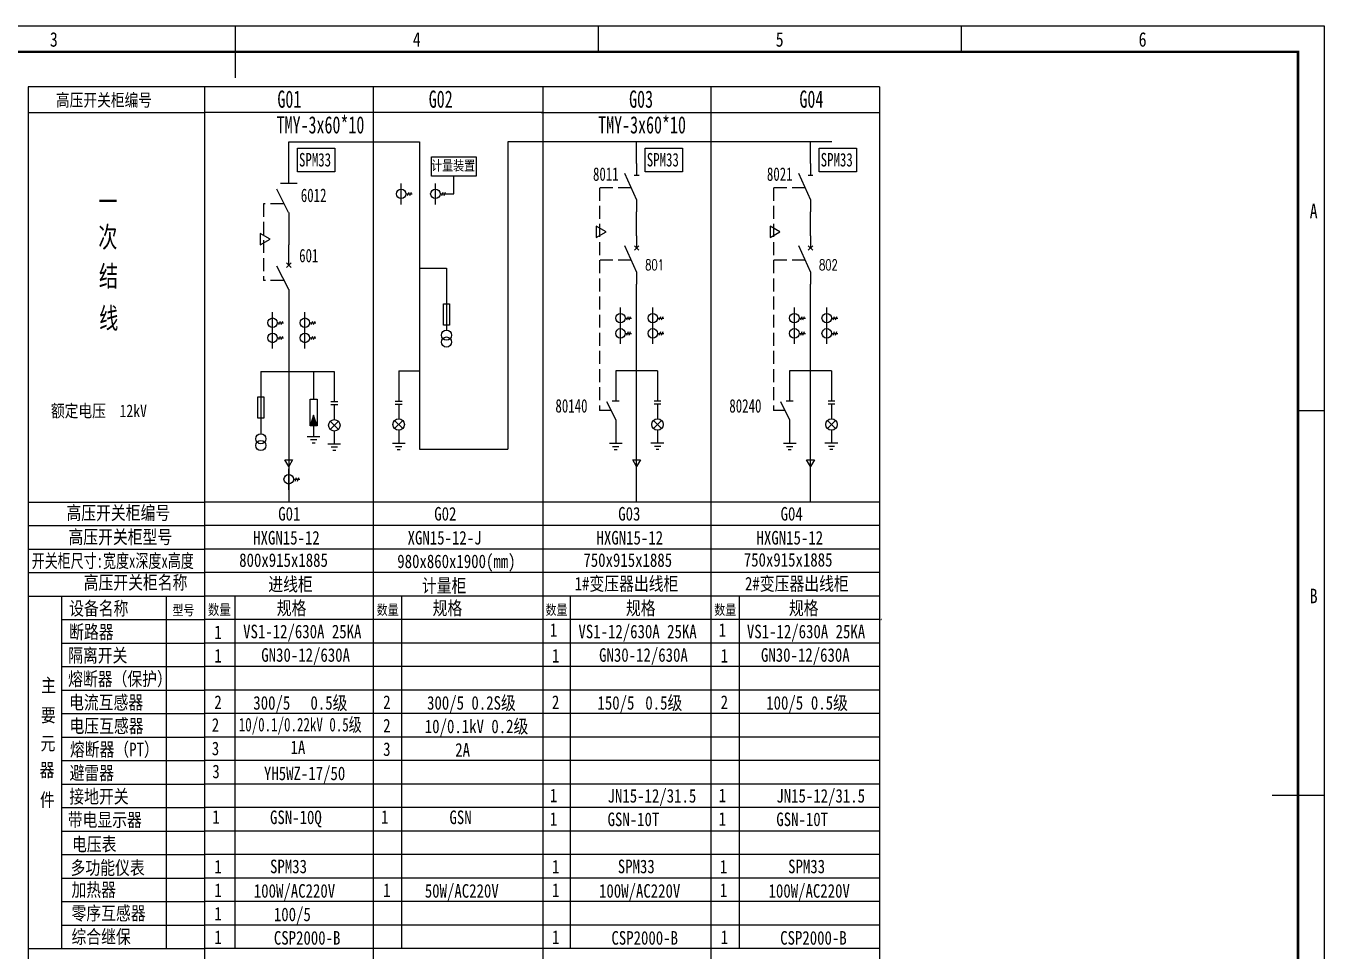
# Model space of a CAD drawing. Extents: x -700117 to -483644, y 1301776 to 1331476.
# Drawn here: x -683155 to -658117, y 1313627 to 1331476 of the extents above; entities that cross this region are included whole.
import ezdxf
from ezdxf.enums import TextEntityAlignment as Align

# ---------------------------------------------------------------- set-up
doc = ezdxf.new("R2010")
doc.units = 0
doc.header["$LTSCALE"] = 1000
doc.linetypes.add('DASH', pattern=[0.35, 0.25, -0.1])
doc.layers.get('0').update_dxf_attribs({"linetype": 'CONTINUOUS'})
for name, color, linetype in [('TK', 5, 'CONTINUOUS'), ('内框', 3, 'CONTINUOUS'), ('外框', 2, 'CONTINUOUS')]:
    doc.layers.add(name, color=color, linetype=linetype)
doc.styles.add('LYD1', font='romans.shx', dxfattribs={"width": 0.75, "bigfont": 'dxt.shx'})
doc.styles.add('LYD2', font='', dxfattribs={"width": 0.75})
doc.styles.add('仿宋', font='仿宋_GB2312.ttf', dxfattribs={"width": 0.67})
doc.styles.add('宋体', font='', dxfattribs={"width": 0.8, "height": 3.8})
doc.styles.get('LYD2').set_extended_font_data('SimSun')
doc.styles.get('宋体').set_extended_font_data('SimSun')

# ---------------------------------------------------------------- blocks, each defined once
blk = doc.blocks.new('集安A3图框')
at = {"layer": 'TK'}
for p, q in [((-21000, 29700), (-21000, 28700)), ((-14000, 29700), (-14000, 29200)), ((-7000, 29700), (-7000, 29200)), ((0, 22275), (-500, 22275)), ((0, 14850), (-1000, 14850))]:
    blk.add_line(p, q, dxfattribs=at)
at = {"layer": '内框', "const_width": 50, "flags": 128}
blk.add_lwpolyline([(-39500, 500), (-39500, 29200), (-500, 29200), (-500, 500)], close=True, dxfattribs=at)
at = {"layer": '外框', "flags": 128}
blk.add_lwpolyline([(-42000, 0), (-42000, 29700), (0, 29700), (0, 0)], close=True, dxfattribs=at)
at = {"layer": 'TK', "style": '宋体', "width": 0.8}
for s, p in [('3', (-24500, 29300)), ('4', (-17500, 29300)), ('5', (-10500, 29300)), ('6', (-3500, 29300)), ('A', (-200, 25988)), ('B', (-200, 18562))]:
    blk.add_text(s, height=280, dxfattribs=at).set_placement(p, align=Align.CENTER)

msp = doc.modelspace()

# ---------------------------------------------------------------- linework, layer by layer
at = {"color": 7}
for p, q in [((-679710.9, 1330298.9), (-683115.7, 1330298.9)), ((-683115.7, 1330298.9), (-683115.7, 1309986)), ((-679711, 1330298.9), (-679710.9, 1309986)), ((-679710.9, 1330298.9), (-679710.9, 1314580.4)), ((-676455.7, 1330298.9), (-679710.9, 1330298.9)), ((-679710.9, 1330298.9), (-679710.9, 1323032.5)), ((-679710.9, 1330298.9), (-679710.9, 1321382.3)), ((-679710.9, 1330298.9), (-679710.9, 1309986)), ((-679710.9, 1330298.9), (-679710.9, 1330298.9)), ((-679710.9, 1330298.9), (-679710.9, 1321382.3)), ((-679710.9, 1330298.9), (-679710.9, 1310892.9)), ((-676455.7, 1330298.9), (-676455.5, 1309986)), ((-676455.6, 1330298.9), (-676455.6, 1314126.9)), ((-676455.5, 1330298.9), (-676455.5, 1314580.4)), ((-673200.3, 1330298.9), (-676455.5, 1330298.9)), ((-669944.9, 1330298.9), (-673200.1, 1330298.9)), ((-673185.2, 1330298.9), (-673185.2, 1314580.4)), ((-673185.2, 1330298.9), (-673185.2, 1314580.3)), ((-673185.2, 1330298.9), (-673185.2, 1314580.4)), ((-673185.1, 1330298.9), (-673185.1, 1314580.4)), ((-673185.1, 1330298.9), (-673185, 1309986)), ((-673185.1, 1330298.9), (-673185, 1309986)), ((-673185.1, 1330298.9), (-673185.1, 1314580.4)), ((-673185.1, 1330298.9), (-673184.9, 1309986)), ((-673185.1, 1330298.9), (-673185.1, 1314580.3)), ((-673185.1, 1330298.9), (-673185, 1309986)), ((-673185.1, 1330298.9), (-673185, 1309986)), ((-673185.1, 1330298.9), (-673185.1, 1314580.3)), ((-673185.1, 1330298.9), (-673184.9, 1309986)), ((-673185.1, 1330298.9), (-673185.1, 1314580.4)), ((-673185.1, 1330298.9), (-673185, 1309986)), ((-673185.1, 1330298.9), (-673185, 1309986)), ((-673185.1, 1330298.9), (-673185.1, 1314580.4)), ((-673185.1, 1330298.9), (-673184.9, 1309986)), ((-669945.2, 1330298.9), (-669945, 1309986)), ((-669945.2, 1330298.9), (-669945, 1309986)), ((-666690, 1330298.9), (-669945.2, 1330298.9)), ((-666690, 1330298.9), (-666690, 1314580.3)), ((-666690, 1330298.9), (-666690, 1314580.3)), ((-666690, 1330298.9), (-666690, 1314580.3)), ((-666690, 1330298.9), (-666690, 1309986)), ((-683115.7, 1329806.3), (-679710.9, 1329806.3)), ((-679708.5, 1329806.3), (-679711, 1329806.3)), ((-679711, 1329806.3), (-679711, 1329806.3)), ((-679710.9, 1329806.3), (-679710.9, 1329806.3)), ((-679710.9, 1329806.3), (-679710.9, 1329806.3)), ((-676453.3, 1329806.3), (-679710.9, 1329806.3)), ((-676455.7, 1329806.3), (-679710.9, 1329806.3)), ((-679708.5, 1329806.3), (-679710.9, 1322289.2)), ((-673197.9, 1329806.3), (-676455.5, 1329806.3)), ((-673200.3, 1329806.3), (-676455.5, 1329806.3)), ((-673215.3, 1329806.3), (-669929.8, 1329806.3)), ((-669960.3, 1329806.3), (-666690, 1329806.3)), ((-678084.7, 1328441.3, 0), (-678084.7, 1329240.7, 0)), ((-678084.7, 1329239.7), (-675562.7, 1329239.7)), ((-675562.7, 1329239.7, 0), (-675562.7, 1323308.5, 0)), ((-673860.5, 1329239.7), (-673860.5, 1323308.5)), ((-669944.9, 1329239.7), (-673860.5, 1329239.7)), ((-671376.6, 1328820.5), (-671376.6, 1329239.7)), ((-667611.9, 1329239.7), (-669945.1, 1329239.7)), ((-668022.3, 1328820.5), (-668022.3, 1329239.7)), ((-671609.5, 1328634.3), (-671376.6, 1328122)), ((-671330, 1328587.7), (-671423.2, 1328587.7)), ((-668255.1, 1328634.3), (-668022.3, 1328122)), ((-667975.7, 1328587.7), (-668068.9, 1328587.7)), ((-678247.1, 1328441.3, 0), (-677922.3, 1328441.3, 0)), ((-678084.7, 1327875.6, 0), (-678084.7, 1327250.1, 0)), ((-671376.6, 1327423.5), (-671376.6, 1327889.1)), ((-668022.3, 1327423.5), (-668022.3, 1327889.1)), ((-678084.7, 1326863.3, 0), (-678084.7, 1327250.1, 0)), ((-671609.5, 1327237.2), (-671376.6, 1326724.9)), ((-671420.5, 1327146.7), (-671332.7, 1327234.5)), ((-671420.5, 1327234.5), (-671332.7, 1327146.7)), ((-668255.1, 1327237.2), (-668022.3, 1326724.9)), ((-668066.2, 1327146.7), (-667978.4, 1327234.5)), ((-668066.2, 1327234.5), (-667978.4, 1327146.7)), ((-675562.7, 1326803.9), (-675043.5, 1326803.9)), ((-675043.5, 1326803.9), (-675043.5, 1326309.8)), ((-678087, 1326393.6, 0), (-678087, 1322997.6, 0)), ((-678087, 1326393.6, 0), (-678087, 1325790.7, 0)), ((-675043.5, 1326309.8), (-675043.5, 1325702.2)), ((-671376.6, 1322289.2), (-671376.6, 1326492.1)), ((-668022.3, 1322289.2), (-668022.3, 1326492.1)), ((-675099.7, 1325702.2), (-675099.7, 1326111.6)), ((-675099.7, 1326111.6), (-674987.4, 1326111.6)), ((-674987.4, 1326111.6), (-674987.4, 1325702.2)), ((-674987.4, 1325702.2), (-675099.7, 1325702.2)), ((-675043.5, 1325702.2), (-675043.5, 1325606.2)), ((-678624.6, 1324806.5, 0), (-677207.4, 1324806.5, 0)), ((-678624.6, 1324806.5, 0), (-678624.6, 1324312.4, 0)), ((-677606.4, 1324806.5, 0), (-677606.4, 1324272.6, 0)), ((-677207.4, 1324806.5, 0), (-677207.4, 1324221.4, 0)), ((-675966.1, 1324823.5, 0), (-675562.7, 1324823.5, 0)), ((-675966.1, 1324823.5, 0), (-675966.1, 1324236.9, 0)), ((-670973.2, 1324823.5, 0), (-671780, 1324823.5, 0)), ((-671780, 1324823.5, 0), (-671780, 1324236.9, 0)), ((-670973.2, 1324823.5, 0), (-670973.2, 1324236.9, 0)), ((-667618.9, 1324823.5, 0), (-668425.7, 1324823.5, 0)), ((-668425.7, 1324823.5, 0), (-668425.7, 1324236.9, 0)), ((-667618.9, 1324823.5, 0), (-667618.9, 1324236.9, 0)), ((-678680.7, 1323909.5, 0), (-678680.7, 1324318.8, 0)), ((-678680.7, 1324318.8, 0), (-678568.5, 1324318.8, 0)), ((-678624.6, 1324312.4, 0), (-678624.6, 1323704.8, 0)), ((-678568.5, 1324318.8, 0), (-678568.5, 1323909.5, 0)), ((-677676.5, 1323761, 0), (-677676.5, 1324272.6, 0)), ((-677676.5, 1324272.6, 0), (-677536.2, 1324272.6, 0)), ((-677536.2, 1324272.6, 0), (-677536.2, 1323761, 0)), ((-677141.4, 1324221.4, 0), (-677273.4, 1324221.4, 0)), ((-677141.4, 1324165, 0), (-677273.4, 1324165, 0)), ((-677207.4, 1324165, 0), (-677207.4, 1323881.6, 0)), ((-676032, 1324236.9, 0), (-675900.3, 1324236.9, 0)), ((-676032, 1324180.7, 0), (-675900.3, 1324180.7, 0)), ((-675966.1, 1324180.7, 0), (-675966.1, 1323898.2, 0)), ((-671714.2, 1324236.9, 0), (-671845.9, 1324236.9, 0)), ((-670907.4, 1324236.9, 0), (-671039, 1324236.9, 0)), ((-670907.4, 1324180.7, 0), (-671039, 1324180.7, 0)), ((-670973.2, 1324180.7, 0), (-670973.2, 1323898.1, 0)), ((-668359.9, 1324236.9, 0), (-668491.5, 1324236.9, 0)), ((-667553, 1324236.9, 0), (-667684.7, 1324236.9, 0)), ((-667553, 1324180.7, 0), (-667684.7, 1324180.7, 0)), ((-667618.9, 1324180.7, 0), (-667618.9, 1323898.1, 0)), ((-678568.5, 1323909.5, 0), (-678680.7, 1323909.5, 0)), ((-677606.4, 1323964.9, 0), (-677676.5, 1323761, 0)), ((-677536.2, 1323761, 0), (-677676.5, 1323761, 0)), ((-677536.2, 1323761, 0), (-677606.4, 1323964.9, 0)), ((-677606.4, 1323761, 0), (-677606.4, 1323964.9, 0)), ((-677606.4, 1323761, 0), (-677606.4, 1323551.9, 0)), ((-677128.7, 1323849, 0), (-677286.1, 1323691.7, 0)), ((-677286.1, 1323849, 0), (-677128.7, 1323691.7, 0)), ((-676044.6, 1323865.7, 0), (-675887.7, 1323708.7, 0)), ((-675887.7, 1323865.7, 0), (-676044.6, 1323708.7, 0)), ((-671780, 1323878, 0), (-671780, 1323428.2, 0)), ((-670894.7, 1323865.6, 0), (-671051.7, 1323708.7, 0)), ((-671051.7, 1323865.6, 0), (-670894.7, 1323708.7, 0)), ((-668425.7, 1323878, 0), (-668425.7, 1323428.2, 0)), ((-667540.4, 1323865.6, 0), (-667697.3, 1323708.7, 0)), ((-667697.3, 1323865.6, 0), (-667540.4, 1323708.7, 0)), ((-678624.6, 1323704.8, 0), (-678624.6, 1323608.7, 0)), ((-677485.1, 1323551.3, 0), (-677734, 1323551.3, 0)), ((-677207.4, 1323659.1, 0), (-677207.4, 1323410.4, 0)), ((-675966.1, 1323676.2, 0), (-675966.1, 1323428.2, 0)), ((-670973.2, 1323676.2, 0), (-670973.2, 1323428.2, 0)), ((-667618.9, 1323676.2, 0), (-667618.9, 1323428.2, 0)), ((-677544.2, 1323487.9, 0), (-677665.7, 1323487.9, 0)), ((-677578.9, 1323425.8, 0), (-677635.4, 1323425.8, 0)), ((-677086.2, 1323409.8, 0), (-677335, 1323409.8, 0)), ((-677145.2, 1323346.3, 0), (-677266.7, 1323346.3, 0)), ((-677180, 1323284.3, 0), (-677236.5, 1323284.3, 0)), ((-676087, 1323427.6, 0), (-675839, 1323427.6, 0)), ((-676028.1, 1323364.4, 0), (-675907.1, 1323364.4, 0)), ((-675993.5, 1323302.6, 0), (-675937.2, 1323302.6, 0)), ((-675562.7, 1323308.5, 0), (-673860.5, 1323308.5)), ((-671900.8, 1323427.6, 0), (-671652.9, 1323427.6, 0)), ((-671842, 1323364.4, 0), (-671720.9, 1323364.4, 0)), ((-671807.4, 1323302.6, 0), (-671751.1, 1323302.6, 0)), ((-670852.4, 1323427.6, 0), (-671100.3, 1323427.6, 0)), ((-670911.2, 1323364.4, 0), (-671032.3, 1323364.4, 0)), ((-670945.8, 1323302.6, 0), (-671002.1, 1323302.6, 0)), ((-668546.5, 1323427.6, 0), (-668298.6, 1323427.6, 0)), ((-668487.7, 1323364.4, 0), (-668366.6, 1323364.4, 0)), ((-668453.1, 1323302.6, 0), (-668396.7, 1323302.6, 0)), ((-667498.1, 1323427.6, 0), (-667746, 1323427.6, 0)), ((-667556.9, 1323364.4, 0), (-667678, 1323364.4, 0)), ((-667591.5, 1323302.6, 0), (-667647.8, 1323302.6, 0)), ((-678162.7, 1323105.9, 0), (-678011.4, 1323105.9, 0)), ((-678087, 1322974.9, 0), (-678162.7, 1323105.9, 0)), ((-678011.4, 1323105.9, 0), (-678087, 1322974.9, 0)), ((-678087, 1322997.6, 0), (-678087, 1322289.2)), ((-671452.3, 1323105.9, 0), (-671301, 1323105.9, 0)), ((-671376.6, 1322974.9, 0), (-671452.3, 1323105.9, 0)), ((-671301, 1323105.9, 0), (-671376.6, 1322974.9, 0)), ((-668097.9, 1323105.9, 0), (-667946.6, 1323105.9, 0)), ((-668022.3, 1322974.9, 0), (-668097.9, 1323105.9, 0)), ((-667946.6, 1323105.9, 0), (-668022.3, 1322974.9, 0)), ((-683115.7, 1322289.2), (-679710.9, 1322289.2)), ((-679710.9, 1322289.2), (-679711, 1322289.2)), ((-676455.7, 1322289.2), (-679710.9, 1322289.2)), ((-673200.3, 1322289.2), (-676455.5, 1322289.2)), ((-669944.9, 1322289.2), (-673200.1, 1322289.2)), ((-666690, 1322289.2), (-669945.2, 1322289.2)), ((-683115.7, 1321835.8), (-679710.9, 1321835.8)), ((-679710.9, 1321835.8), (-679711, 1321835.8)), ((-676455.7, 1321835.8), (-679710.9, 1321835.8)), ((-673200.3, 1321835.8), (-676455.5, 1321835.8)), ((-669944.9, 1321835.8), (-673200.1, 1321835.8)), ((-666690, 1321835.8), (-669945.2, 1321835.8)), ((-683115.7, 1321382.3), (-679710.9, 1321382.3)), ((-679710.9, 1321382.3), (-679711, 1321382.3)), ((-676455.7, 1321382.3), (-679710.9, 1321382.3)), ((-673200.3, 1321382.3), (-676455.5, 1321382.3)), ((-669944.9, 1321382.3), (-673200.1, 1321382.3)), ((-666690, 1321382.3), (-669945.2, 1321382.3)), ((-683115.7, 1320928.8), (-679710.9, 1320928.8)), ((-679710.9, 1320928.8), (-679711, 1320928.8)), ((-676455.7, 1320928.8), (-679710.9, 1320928.8)), ((-679710.9, 1320928.8), (-679710.9, 1314580.4)), ((-679710.9, 1320928.8), (-679710.9, 1310892.9)), ((-673200.3, 1320928.8), (-676455.5, 1320928.8)), ((-669944.9, 1320928.8), (-673200.1, 1320928.8)), ((-666690, 1320928.8), (-669945.2, 1320928.8)), ((-683115.7, 1320475.4), (-679710.9, 1320475.4)), ((-682462.7, 1320475.4), (-682449.8, 1320475.4)), ((-682462.7, 1313673.4), (-682462.7, 1320475.4)), ((-680443.1, 1313673.4), (-680443.1, 1320475.4)), ((-679710.9, 1320475.4), (-679711, 1320475.4)), ((-679710.9, 1320475.4), (-679711, 1320475.4)), ((-676455.7, 1320475.4), (-679710.9, 1320475.4)), ((-676455.7, 1320475.4), (-679710.9, 1320475.4)), ((-679128, 1320475.4), (-679128, 1313673.4)), ((-673200.3, 1320475.4), (-676455.5, 1320475.4)), ((-673200.3, 1320475.4), (-676455.5, 1320475.4)), ((-675910.9, 1320475.4), (-675910.9, 1313673.4)), ((-669944.9, 1320475.4), (-673200.1, 1320475.4)), ((-669944.9, 1320475.4), (-673200.1, 1320475.4)), ((-672655.6, 1320475.4), (-672655.6, 1313673.4)), ((-666690, 1320475.4), (-669945.2, 1320475.4)), ((-666690, 1320475.4), (-669945.2, 1320475.4)), ((-669400.6, 1320475.4), (-669400.6, 1313673.4)), ((-682462.7, 1320021.9), (-679710.9, 1320021.9)), ((-679710.9, 1320021.9), (-679711, 1320021.9)), ((-676455.7, 1320021.9), (-679710.9, 1320021.9)), ((-673200.3, 1320021.9), (-676455.5, 1320021.9)), ((-673196.2, 1320020.8), (-673200.3, 1320020.8)), ((-673196.2, 1320020.8), (-673200.3, 1320020.8)), ((-669944.9, 1320021.9), (-673200.1, 1320021.9)), ((-666690, 1320021.9), (-669945.2, 1320021.9)), ((-669940.8, 1320020.8), (-669944.9, 1320020.8)), ((-666685.9, 1320020.8), (-666690, 1320020.8)), ((-666663.8, 1320020.8), (-666659.6, 1320020.8)), ((-666655.7, 1320020.8), (-666659.8, 1320020.8)), ((-682462.7, 1319568.5), (-679710.9, 1319568.5)), ((-682462.7, 1319568.5), (-679710.9, 1319568.5)), ((-679710.9, 1319568.5), (-679711, 1319568.5)), ((-679710.9, 1319568.5), (-679711, 1319568.5)), ((-676455.7, 1319568.5), (-679710.9, 1319568.5)), ((-676455.7, 1319568.5), (-679710.9, 1319568.5)), ((-673200.3, 1319568.5), (-676455.5, 1319568.5)), ((-673200.3, 1319568.5), (-676455.5, 1319568.5)), ((-669944.9, 1319568.4), (-673200.1, 1319568.4)), ((-669944.9, 1319568.4), (-673200.1, 1319568.4)), ((-666690, 1319568.4), (-669945.2, 1319568.4)), ((-666690, 1319568.4), (-669945.2, 1319568.4)), ((-682462.7, 1319115), (-679710.9, 1319115)), ((-679710.9, 1319115), (-679711, 1319115)), ((-676455.7, 1319115), (-679710.9, 1319115)), ((-673200.3, 1319115), (-676455.5, 1319115)), ((-669944.9, 1319115), (-673200.1, 1319115)), ((-666690, 1319115), (-669945.2, 1319115)), ((-682462.7, 1318661.5), (-679710.9, 1318661.5)), ((-679710.9, 1318661.5), (-679711, 1318661.5)), ((-676455.7, 1318661.5), (-679710.9, 1318661.5)), ((-673200.3, 1318661.5), (-676455.5, 1318661.5)), ((-669944.9, 1318661.5), (-673200.1, 1318661.5)), ((-666690, 1318661.5), (-669945.2, 1318661.5)), ((-682462.7, 1318208.1), (-679710.9, 1318208.1)), ((-679710.9, 1318208.1), (-679711, 1318208.1)), ((-676455.7, 1318208.1), (-679710.9, 1318208.1)), ((-673200.3, 1318208.1), (-676455.5, 1318208.1)), ((-669944.9, 1318208), (-673200.1, 1318208)), ((-666690, 1318208), (-669945.2, 1318208)), ((-682462.7, 1317754.6), (-679710.9, 1317754.6)), ((-679710.9, 1317754.6), (-679711, 1317754.6)), ((-676455.7, 1317754.6), (-679710.9, 1317754.6)), ((-673200.3, 1317754.6), (-676455.5, 1317754.6)), ((-669944.9, 1317754.6), (-673200.1, 1317754.6)), ((-666690, 1317754.6), (-669945.2, 1317754.6)), ((-682462.7, 1317301.1), (-679710.9, 1317301.1)), ((-679710.9, 1317301.1), (-679711, 1317301.1)), ((-676455.7, 1317301.1), (-679710.9, 1317301.1)), ((-673200.3, 1317301.1), (-676455.5, 1317301.1)), ((-669944.9, 1317301.1), (-673200.1, 1317301.1)), ((-666690, 1317301.1), (-669945.2, 1317301.1)), ((-682462.7, 1316847.7), (-679710.9, 1316847.7)), ((-679710.9, 1316847.7), (-679711, 1316847.7)), ((-676455.7, 1316847.7), (-679710.9, 1316847.7)), ((-673200.3, 1316847.7), (-676455.5, 1316847.7)), ((-669944.9, 1316847.7), (-673200.1, 1316847.7)), ((-666690, 1316847.7), (-669945.2, 1316847.7)), ((-682462.7, 1316394.2), (-679710.9, 1316394.2)), ((-682462.7, 1316394.2), (-679710.9, 1316394.2)), ((-682462.7, 1316394.2), (-679710.9, 1316394.2)), ((-679710.9, 1316394.2), (-679711, 1316394.2)), ((-679710.9, 1316394.2), (-679711, 1316394.2)), ((-676455.7, 1316394.2), (-679710.9, 1316394.2)), ((-676455.7, 1316394.2), (-679710.9, 1316394.2)), ((-673200.3, 1316394.2), (-676455.5, 1316394.2)), ((-673200.3, 1316394.2), (-676455.5, 1316394.2)), ((-669944.9, 1316394.2), (-673200.1, 1316394.2)), ((-669944.9, 1316394.2), (-673200.1, 1316394.2)), ((-666690, 1316394.2), (-669945.2, 1316394.2)), ((-666690, 1316394.2), (-669945.2, 1316394.2)), ((-682462.7, 1315940.7), (-679710.9, 1315940.7)), ((-676455.7, 1315940.7), (-679710.9, 1315940.7)), ((-673200.3, 1315940.7), (-676455.5, 1315940.7)), ((-669944.9, 1315940.7), (-673200.1, 1315940.7)), ((-666690, 1315940.7), (-669945.2, 1315940.7)), ((-682462.7, 1315487.3), (-679710.9, 1315487.3)), ((-676455.7, 1315487.3), (-679710.9, 1315487.3)), ((-679710.9, 1315487.3), (-679710.9, 1315487.3)), ((-673200.3, 1315487.3), (-676455.5, 1315487.3)), ((-676455.5, 1315487.3), (-676455.5, 1309986)), ((-669944.9, 1315487.3), (-673200.1, 1315487.3)), ((-666690, 1315487.3), (-669945.2, 1315487.3)), ((-682462.7, 1315033.8), (-679710.9, 1315033.8)), ((-679710.9, 1315033.8), (-679710.9, 1315033.8)), ((-676455.7, 1315033.8), (-679710.9, 1315033.8)), ((-679710.9, 1315033.8), (-679710.9, 1315033.8)), ((-676455.6, 1315033.8), (-676455.5, 1309986)), ((-676455.6, 1315033.8), (-676455.5, 1309986)), ((-673200.3, 1315033.8), (-676455.5, 1315033.8)), ((-676455.5, 1315033.8), (-676455.5, 1309986)), ((-669944.9, 1315033.8), (-673200.1, 1315033.8)), ((-666690, 1315033.8), (-669945.2, 1315033.8)), ((-682462.7, 1314580.4), (-679710.9, 1314580.4)), ((-679710.9, 1314580.4), (-679710.9, 1314580.4)), ((-676455.7, 1314580.4), (-679710.9, 1314580.4)), ((-673200.3, 1314580.4), (-676455.5, 1314580.4)), ((-669944.9, 1314580.3), (-673200.1, 1314580.3)), ((-666690, 1314580.3), (-669945.2, 1314580.3)), ((-682462.7, 1314126.9), (-679710.9, 1314126.9)), ((-679710.9, 1314126.9), (-679710.9, 1314126.9)), ((-676455.7, 1314126.9), (-679710.9, 1314126.9)), ((-673200.3, 1314126.9), (-676455.5, 1314126.9)), ((-669944.9, 1314126.9), (-673200.1, 1314126.9)), ((-666690, 1314126.9), (-669945.2, 1314126.9)), ((-683115.7, 1313673.4), (-679710.9, 1313673.4)), ((-676455.7, 1313673.4), (-679710.9, 1313673.4)), ((-673200.3, 1313673.4), (-676455.5, 1313673.4)), ((-669944.9, 1313673.4), (-673200.1, 1313673.4)), ((-666690, 1313673.4), (-669945.2, 1313673.4))]:
    msp.add_line(p, q, dxfattribs=at)
at = {"color": 7, "lineweight": -3, "ltscale": 0.1}
for p, q in [((-675331.3, 1328950.9, 0), (-674468.7, 1328950.9, 0)), ((-675331.3, 1328575.6, 0), (-675331.3, 1328950.9, 0)), ((-674468.7, 1328950.9, 0), (-674468.7, 1328575.6, 0)), ((-674468.7, 1328575.6, 0), (-675331.3, 1328575.6, 0)), ((-674900, 1328236.2, 0), (-674900, 1328575.6, 0)), ((-675045.5, 1328236.2, 0), (-674900, 1328236.2, 0))]:
    msp.add_line(p, q, dxfattribs=at)
at = {"color": 7, "linetype": 'Continuous'}
for p, q in [((-678089.4, 1327875.6, 0), (-678316.6, 1328325.2, 0)), ((-675918.3, 1328033.7, 0), (-675918.3, 1328438.6, 0)), ((-675796.1, 1328203.2, 0), (-675765.4, 1328269.1, 0)), ((-675751.9, 1328203.2, 0), (-675721.1, 1328269.1, 0)), ((-675258.1, 1328033.7, 0), (-675258.1, 1328438.6, 0)), ((-675135.9, 1328203.2, 0), (-675105.2, 1328269.1, 0)), ((-675091.7, 1328203.2, 0), (-675060.9, 1328269.1, 0)), ((-675827, 1328236.2, 0), (-675705.7, 1328236.2, 0)), ((-675166.8, 1328236.2, 0), (-675045.5, 1328236.2, 0)), ((-678087, 1326393.6, 0), (-678314.3, 1326843.2, 0)), ((-678039.8, 1326908.3, 0), (-678129.7, 1326818.4, 0)), ((-678129.7, 1326908.3, 0), (-678039.8, 1326818.4, 0)), ((-671688.9, 1325636.1), (-671688.9, 1326041)), ((-671064.4, 1325636.1), (-671064.4, 1326041)), ((-668334.5, 1325636.1), (-668334.5, 1326041)), ((-667710, 1325636.1), (-667710, 1326041)), ((-678399.3, 1325547.4, 0), (-678399.3, 1325952.4, 0)), ((-678277.2, 1325716.9, 0), (-678246.4, 1325782.9, 0)), ((-678232.9, 1325716.9, 0), (-678202.2, 1325782.9, 0)), ((-677774.8, 1325547.4, 0), (-677774.8, 1325952.4, 0)), ((-677652.7, 1325716.9, 0), (-677621.9, 1325782.9, 0)), ((-677608.4, 1325716.9, 0), (-677577.7, 1325782.9, 0)), ((-671597.6, 1325838.6), (-671476.3, 1325838.6)), ((-671566.7, 1325805.6), (-671536, 1325871.6)), ((-671522.5, 1325805.6), (-671491.7, 1325871.6)), ((-670973.1, 1325838.6), (-670851.8, 1325838.6)), ((-670942.2, 1325805.6), (-670911.5, 1325871.6)), ((-670898, 1325805.6), (-670867.2, 1325871.6)), ((-668243.3, 1325838.6), (-668122, 1325838.6)), ((-668212.4, 1325805.6), (-668181.6, 1325871.6)), ((-668168.1, 1325805.6), (-668137.4, 1325871.6)), ((-667618.8, 1325838.6), (-667497.5, 1325838.6)), ((-667587.9, 1325805.6), (-667557.2, 1325871.6)), ((-667543.7, 1325805.6), (-667512.9, 1325871.6)), ((-678399.3, 1325253.7, 0), (-678399.3, 1325658.6, 0)), ((-678308, 1325749.9, 0), (-678186.7, 1325749.9, 0)), ((-677774.8, 1325253.7, 0), (-677774.8, 1325658.6, 0)), ((-677683.5, 1325749.9, 0), (-677562.2, 1325749.9, 0)), ((-671688.9, 1325342.4), (-671688.9, 1325747.3)), ((-671597.6, 1325544.9), (-671476.3, 1325544.9)), ((-671566.7, 1325511.9), (-671536, 1325577.8)), ((-671522.5, 1325511.9), (-671491.7, 1325577.8)), ((-671064.4, 1325342.4), (-671064.4, 1325747.3)), ((-670973.1, 1325544.9), (-670851.8, 1325544.9)), ((-670942.2, 1325511.9), (-670911.5, 1325577.8)), ((-670898, 1325511.9), (-670867.2, 1325577.8)), ((-668334.5, 1325342.4), (-668334.5, 1325747.3)), ((-668243.3, 1325544.9), (-668122, 1325544.9)), ((-668212.4, 1325511.9), (-668181.6, 1325577.8)), ((-668168.1, 1325511.9), (-668137.4, 1325577.8)), ((-667710, 1325342.4), (-667710, 1325747.3)), ((-667618.8, 1325544.9), (-667497.5, 1325544.9)), ((-667587.9, 1325511.9), (-667557.2, 1325577.8)), ((-667543.7, 1325511.9), (-667512.9, 1325577.8)), ((-678308, 1325456.2, 0), (-678186.7, 1325456.2, 0)), ((-678277.2, 1325423.2, 0), (-678246.4, 1325489.1, 0)), ((-678232.9, 1325423.2, 0), (-678202.2, 1325489.1, 0)), ((-677683.5, 1325456.2, 0), (-677562.2, 1325456.2, 0)), ((-677652.7, 1325423.2, 0), (-677621.9, 1325489.1, 0)), ((-677608.4, 1325423.2, 0), (-677577.7, 1325489.1, 0)), ((-678087, 1322526.5, 0), (-678087, 1322931.4, 0)), ((-677964.9, 1322696, 0), (-677934.2, 1322761.9, 0)), ((-677920.7, 1322696, 0), (-677889.9, 1322761.9, 0)), ((-677995.8, 1322729, 0), (-677874.5, 1322729, 0))]:
    msp.add_line(p, q, dxfattribs=at)
at = {"color": 7, "linetype": 'DASH'}
for p, q in [((-671482.5, 1328354.8), (-672093.2, 1328354.8)), ((-672093.2, 1328354.8), (-672093.2, 1324055.2)), ((-668128.1, 1328354.8), (-668738.9, 1328354.8)), ((-668738.9, 1328354.8), (-668738.9, 1324055.2)), ((-678189.6, 1328045.8, 0), (-678571.4, 1328045.8, 0)), ((-678571.4, 1328045.8, 0), (-678571.4, 1326563.8, 0)), ((-671965.9, 1327503.8), (-672156.9, 1327614)), ((-672156.9, 1327614), (-672156.9, 1327393.5)), ((-672156.9, 1327393.5), (-671965.9, 1327503.8)), ((-668611.5, 1327503.8), (-668802.5, 1327614)), ((-668802.5, 1327614), (-668802.5, 1327393.5)), ((-668802.5, 1327393.5), (-668611.5, 1327503.8)), ((-678444.1, 1327362.5, 0), (-678635.1, 1327472.7, 0)), ((-678635.1, 1327472.7, 0), (-678635.1, 1327252.2, 0)), ((-678635.1, 1327252.2, 0), (-678444.1, 1327362.5, 0)), ((-671482.5, 1326957.8), (-672093.2, 1326957.8)), ((-668128.1, 1326957.8), (-668738.9, 1326957.8)), ((-678187.3, 1326563.8, 0), (-678571.4, 1326563.8, 0))]:
    msp.add_line(p, q, dxfattribs=at)
for p, q in [((-671868, 1324055.2, 0), (-672093.2, 1324055.2, 0)), ((-671956, 1324232.4), (-671780, 1323878, 0)), ((-668513.7, 1324055.2, 0), (-668738.9, 1324055.2, 0)), ((-668601.6, 1324232.4), (-668425.7, 1323878, 0))]:
    msp.add_line(p, q)
at = {"color": 7, "ltscale": 10, "elevation": 0}
for points in [[(-677918.4, 1329119.4), (-677199.8, 1329119.4), (-677199.8, 1328658.1), (-677918.4, 1328658.1)], [(-671210.3, 1329119.4), (-670491.7, 1329119.4), (-670491.7, 1328658.1), (-671210.3, 1328658.1)], [(-667856, 1329119.4), (-667137.4, 1329119.4), (-667137.4, 1328658.1), (-667856, 1328658.1)]]:
    msp.add_lwpolyline(points, close=True, dxfattribs=at)
at = {"color": 7}
for points in [[(-671376.6, 1328820.5), (-671376.6, 1328587.7)], [(-668022.3, 1328820.5), (-668022.3, 1328587.7)], [(-671376.6, 1328122), (-671376.6, 1327889.1)], [(-668022.3, 1328122), (-668022.3, 1327889.1)], [(-671376.6, 1327423.5), (-671376.6, 1327190.6)], [(-668022.3, 1327423.5), (-668022.3, 1327190.6)], [(-671376.6, 1326724.9), (-671376.6, 1326492.1)], [(-668022.3, 1326724.9), (-668022.3, 1326492.1)]]:
    msp.add_lwpolyline(points, dxfattribs=at)
at = {"color": 7, "linetype": 'Continuous'}
for centre in [(-678399.3, 1325749.9, 0), (-677774.8, 1325749.9, 0), (-671688.9, 1325838.6), (-671064.4, 1325838.6), (-668334.5, 1325838.6), (-667710, 1325838.6), (-678399.3, 1325456.2, 0), (-677774.8, 1325456.2, 0), (-671688.9, 1325544.9), (-671064.4, 1325544.9), (-668334.5, 1325544.9), (-667710, 1325544.9), (-678087, 1322729, 0)]:
    msp.add_circle(centre, 91.3, dxfattribs=at)
at = {"color": 7}
for centre, radius in [((-675043.5, 1325509), 97.2), ((-675043.5, 1325377.5), 97.2), ((-677207.4, 1323770.4, 0), 111.3), ((-675966.1, 1323787.2, 0), 111), ((-670973.2, 1323787.2, 0), 111), ((-667618.9, 1323787.2, 0), 111), ((-678624.6, 1323511.5, 0), 97.2), ((-678624.6, 1323380.1, 0), 97.2)]:
    msp.add_circle(centre, radius, dxfattribs=at)
at = {"color": 7, "linetype": 'Continuous'}
for centre in [(-675918.3, 1328236.2, 0), (-675258.1, 1328236.2, 0)]:
    msp.add_ellipse(centre, major_axis=(64.5, 64.5), ratio=1, start_param=5.497787143780017, end_param=11.7809724509596, dxfattribs=at)
at = {"color": 7}
msp.add_solid([(-677606.4, 1323964.9, 0), (-677536.2, 1323761, 0), (-677676.5, 1323761, 0)], dxfattribs=at)

# ---------------------------------------------------------------- block references
at = {"color": 5, "rotation": 6.670106611340577e-09}
msp.add_blockref('集安A3图框', (-658117.5, 1301776), dxfattribs=at)

# ---------------------------------------------------------------- texts
at = {"color": 7}
for s, height, style, width, p in [('高压开关柜编号', 242.55, 'LYD2', 0.8, (-682576.5, 1329924.5)), ('G01', 332.54, '仿宋', 0.68, (-678305.1, 1329898)), ('G02', 332.54, '仿宋', 0.68, (-675386, 1329898)), ('G03', 332.54, '仿宋', 0.68, (-671521.3, 1329898)), ('G04', 332.54, '仿宋', 0.68, (-668236.2, 1329898)), ('TMY-3x60*10', 332.54, '仿宋', 0.68, (-678320, 1329402)), ('TMY-3x60*10', 332.54, '仿宋', 0.68, (-672117.9, 1329402)), ('SPM33', 259.87, '宋体', 0.7, (-677888.9, 1328764.9, 0)), ('SPM33', 259.87, '宋体', 0.7, (-671180.7, 1328764.9, 0)), ('SPM33', 259.87, '宋体', 0.7, (-667826.4, 1328764.8, 0)), ('计量装置', 194.04, 'LYD2', 0.8, (-675339.7, 1328686.6, 0)), ('8011', 259.87, '宋体', 0.7, (-672218, 1328488.3)), ('8021', 259.87, '宋体', 0.7, (-668863.7, 1328488.3)), ('6012', 259.87, '宋体', 0.7, (-677853.6, 1328078.8)), ('一 ', 403.08, '仿宋', 0.67, (-681759, 1327885)), ('次', 403.1, '仿宋', 0.67, (-681760, 1327202.7)), ('601', 259.87, '宋体', 0.7, (-677885.7, 1326916.5)), ('结', 403.1, '仿宋', 0.67, (-681746.8, 1326448.3)), ('801', 201.54, 'LYD1', 0.7, (-671212.5, 1326766.5)), ('802', 201.54, 'LYD1', 0.7, (-667858.2, 1326766.5)), ('线', 403.1, '仿宋', 0.67, (-681742.7, 1325636)), ('80140', 259.87, '宋体', 0.7, (-672942.6, 1324016.2)), ('80240', 259.87, '宋体', 0.7, (-669588.2, 1324016.2)), ('额定电压  12kV', 242.55, 'LYD2', 0.8, (-682672.9, 1323928.3)), ('高压开关柜编号', 262, '宋体', 0.8, (-682374.4, 1321950)), ('G01', 262, '宋体', 0.8, (-678289.4, 1321932.6)), ('G02', 262, '宋体', 0.8, (-675280, 1321932.6)), ('G03', 262, '宋体', 0.8, (-671731.1, 1321932.6)), ('G04', 262, '宋体', 0.8, (-668599.5, 1321932.6)), ('高压开关柜型号', 262, '宋体', 0.8, (-682335.9, 1321485.7)), ('HXGN15-12', 262, '宋体', 0.8, (-678772, 1321470.5)), ('XGN15-12-J', 262, '宋体', 0.8, (-675793.8, 1321470.5)), ('HXGN15-12', 262, '宋体', 0.8, (-672149.3, 1321470.5)), ('HXGN15-12', 262, '宋体', 0.8, (-669063, 1321470.5)), ('开关柜尺寸:宽度x深度x高度', 262.001, '宋体', 0.7, (-683043.7, 1321024.2)), ('800x915x1885', 262.001, '宋体', 0.8, (-679042.1, 1321039.1, 0)), ('980x860x1900(mm)', 262.001, '宋体', 0.8, (-675993, 1321015.8, 0)), ('750x915x1885', 262.001, '宋体', 0.8, (-672403.3, 1321039.1, 0)), ('750x915x1885', 262.001, '宋体', 0.8, (-669309.9, 1321044.7, 0)), ('高压开关柜名称', 262, '宋体', 0.8, (-682041.7, 1320606)), ('进线柜', 262, '宋体', 0.8, (-678480.6, 1320572.2)), ('计量柜', 262, '宋体', 0.8, (-675517.4, 1320546)), ('1#变压器出线柜', 262, '宋体', 0.8, (-672571.6, 1320584)), ('2#变压器出线柜', 262, '宋体', 0.8, (-669286, 1320584)), ('设备名称', 262, '宋体', 0.8, (-682322.3, 1320106.9)), ('型号', 194.04, 'LYD2', 0.8, (-680329.5, 1320106.9)), ('数量', 201.54, '宋体', 0.8, (-679645, 1320113.3)), ('规格', 262, '宋体', 0.8, (-678317.5, 1320113.3)), ('数量', 194.04, '宋体', 0.8, (-676389.6, 1320113.3)), ('规格', 262, '宋体', 0.8, (-675312, 1320113.3)), ('数量', 194.04, '宋体', 0.8, (-673134.2, 1320113.2)), ('规格', 262, '宋体', 0.8, (-671582.6, 1320113.2)), ('数量', 194.04, '宋体', 0.8, (-669879.2, 1320113.2)), ('规格', 262, '宋体', 0.8, (-668439.7, 1320113.2)), ('断路器', 262, '宋体', 0.8, (-682322.3, 1319653.4)), ('1', 262, '宋体', 0.8, (-679520.9, 1319647.1)), ('VS1-12/630A 25KA', 262.001, '宋体', 0.8, (-678966.2, 1319661.5)), ('1', 262, '宋体', 0.8, (-673049.5, 1319690.2)), ('VS1-12/630A 25KA', 262.001, '宋体', 0.8, (-672499.1, 1319661.5)), ('1', 262, '宋体', 0.8, (-669794.5, 1319690.2)), ('VS1-12/630A 25KA', 262.001, '宋体', 0.8, (-669249.4, 1319661.5)), ('隔离开关', 262, '宋体', 0.8, (-682342.4, 1319200)), ('1', 262, '宋体', 0.8, (-679520.9, 1319193.6)), ('GN30-12/630A', 262.001, '宋体', 0.8, (-678616.2, 1319208.1)), ('1', 262, '宋体', 0.8, (-673010.3, 1319193.6)), ('GN30-12/630A', 262.001, '宋体', 0.8, (-672100, 1319208.1)), ('1', 262, '宋体', 0.8, (-669755.2, 1319193.6)), ('GN30-12/630A', 262.001, '宋体', 0.8, (-668978, 1319208.1)), ('熔断器（保护）', 262, '宋体', 0.8, (-682342.4, 1318746.5)), ('主', 262, '宋体', 0.8, (-682861.8, 1318624.8)), ('电流互感器', 262, '宋体', 0.8, (-682324, 1318293)), ('2', 262, '宋体', 0.8, (-679521, 1318298.2)), ('300/5', 262, '宋体', 0.8, (-678770, 1318284.5)), ('   0.5级 ', 262, '宋体', 0.8, (-678096.1, 1318284.5)), ('2', 262, '宋体', 0.8, (-676265.6, 1318298.2)), ('300/5 0.2S级', 262.001, '宋体', 0.8, (-675418.8, 1318284.5)), ('2', 262, '宋体', 0.8, (-673010.2, 1318298.1)), ('  150/5 ', 262, '宋体', 0.8, (-672417.1, 1318284.5)), ('   0.5级 ', 262, '宋体', 0.8, (-671636.7, 1318284.5)), ('2', 262, '宋体', 0.8, (-669755.2, 1318298.1)), ('  100/5 ', 262, '宋体', 0.8, (-669162.1, 1318284.5)), ('   0.5级 ', 262, '宋体', 0.8, (-668442.8, 1318284.5)), ('要', 262, '宋体', 0.8, (-682865.6, 1318046.7)), ('电压互感器', 262, '宋体', 0.8, (-682316.3, 1317839.6)), ('2', 262, '宋体', 0.8, (-679571.1, 1317858.8)), ('10/0.1/0.22kV 0.5级', 262.001, '宋体', 0.7, (-679050.6, 1317864.7)), ('2', 262, '宋体', 0.8, (-676265.6, 1317844.7)), ('10/0.1kV 0.2级 ', 262.001, '宋体', 0.8, (-675462.1, 1317831)), ('元', 262, '宋体', 0.8, (-682873.2, 1317503.6)), ('熔断器（PT）', 262, '宋体', 0.8, (-682308, 1317386.1)), ('3', 262, '宋体', 0.8, (-679571.1, 1317405.3)), ('1A', 262, '宋体', 0.8, (-678051.7, 1317426.6, 0)), ('3', 262, '宋体', 0.8, (-676265.6, 1317391.2)), ('2A', 262, '宋体', 0.8, (-674875.2, 1317377.6)), ('器', 262, '宋体', 0.8, (-682892.1, 1316990.3)), ('避雷器', 262, '宋体', 0.8, (-682314.8, 1316932.7)), ('3', 262, '宋体', 0.8, (-679560.1, 1316961.6)), ('YH5WZ-17/50', 262.001, '宋体', 0.8, (-678564.8, 1316924.1)), ('接地开关', 262, '宋体', 0.8, (-682318.3, 1316479.2)), ('1', 262, '宋体', 0.8, (-673049.4, 1316498.4)), ('JN15-12/31.5', 262.001, '宋体', 0.8, (-671936.9, 1316491)), ('1', 262, '宋体', 0.8, (-669794.4, 1316498.4)), ('JN15-12/31.5', 262.001, '宋体', 0.8, (-668681.9, 1316491)), ('件', 262, '宋体', 0.8, (-682884.5, 1316412.2)), ('带电显示器', 262, '宋体', 0.8, (-682349.1, 1316027.7)), ('1', 262, '宋体', 0.8, (-679560.1, 1316083.8)), ('GSN-10Q', 262, '宋体', 0.8, (-678447.6, 1316076.4)), ('1', 262, '宋体', 0.8, (-676304.7, 1316083.8)), ('GSN', 262, '宋体', 0.8, (-674986.5, 1316076.4)), ('1', 262, '宋体', 0.8, (-673049.4, 1316045)), ('GSN-10T', 262, '宋体', 0.8, (-671936.9, 1316037.6)), ('1', 262, '宋体', 0.8, (-669794.4, 1316045)), ('GSN-10T', 262, '宋体', 0.8, (-668681.9, 1316037.6)), ('电压表', 262, '宋体', 0.8, (-682267.6, 1315556.6)), ('多功能仪表', 262, '宋体', 0.8, (-682294.5, 1315103.1)), ('1', 262, '宋体', 0.8, (-679521, 1315123.9)), ('SPM33', 262, '宋体', 0.8, (-678447.6, 1315128.5)), ('1', 262, '宋体', 0.8, (-673010.4, 1315123.9)), ('SPM33', 262, '宋体', 0.8, (-671739.8, 1315128.5)), ('1', 262, '宋体', 0.8, (-669770.5, 1315123.9)), ('SPM33', 262, '宋体', 0.8, (-668454.3, 1315128.5)), ('加热器', 262, '宋体', 0.8, (-682277.1, 1314679.1)), ('1', 262, '宋体', 0.8, (-679521, 1314670.5)), ('100W/AC220V', 262.001, '宋体', 0.8, (-678759.9, 1314656.8)), ('1', 262, '宋体', 0.8, (-676265.6, 1314670.5)), ('50W/AC220V', 262, '宋体', 0.8, (-675462.1, 1314656.8)), ('1', 262, '宋体', 0.8, (-673010.4, 1314670.5)), ('100W/AC220V', 262.001, '宋体', 0.8, (-672102.3, 1314656.8)), ('1', 262, '宋体', 0.8, (-669770.5, 1314670.4)), ('100W/AC220V', 262.001, '宋体', 0.8, (-668831.9, 1314656.8)), ('零序互感器', 262, '宋体', 0.8, (-682277.1, 1314225.6)), ('100/5', 262, '宋体', 0.8, (-678373.4, 1314203.3)), ('1', 262, '宋体', 0.8, (-679521, 1314217)), ('综合继保', 262, '宋体', 0.8, (-682277.1, 1313772.1)), ('1', 262, '宋体', 0.8, (-679521, 1313763.5)), ('CSP2000-B', 262, '宋体', 0.8, (-678373.4, 1313749.9)), ('1', 262, '宋体', 0.8, (-673010.2, 1313763.5)), ('CSP2000-B', 262, '宋体', 0.8, (-671862.6, 1313749.8)), ('1', 262, '宋体', 0.8, (-669755.2, 1313763.5)), ('CSP2000-B', 262, '宋体', 0.8, (-668607.6, 1313749.8))]:
    msp.add_text(s, height=height, rotation=0, dxfattribs=dict(at, style=style, width=width)).set_placement(p)

doc.saveas('drawing.dxf')
